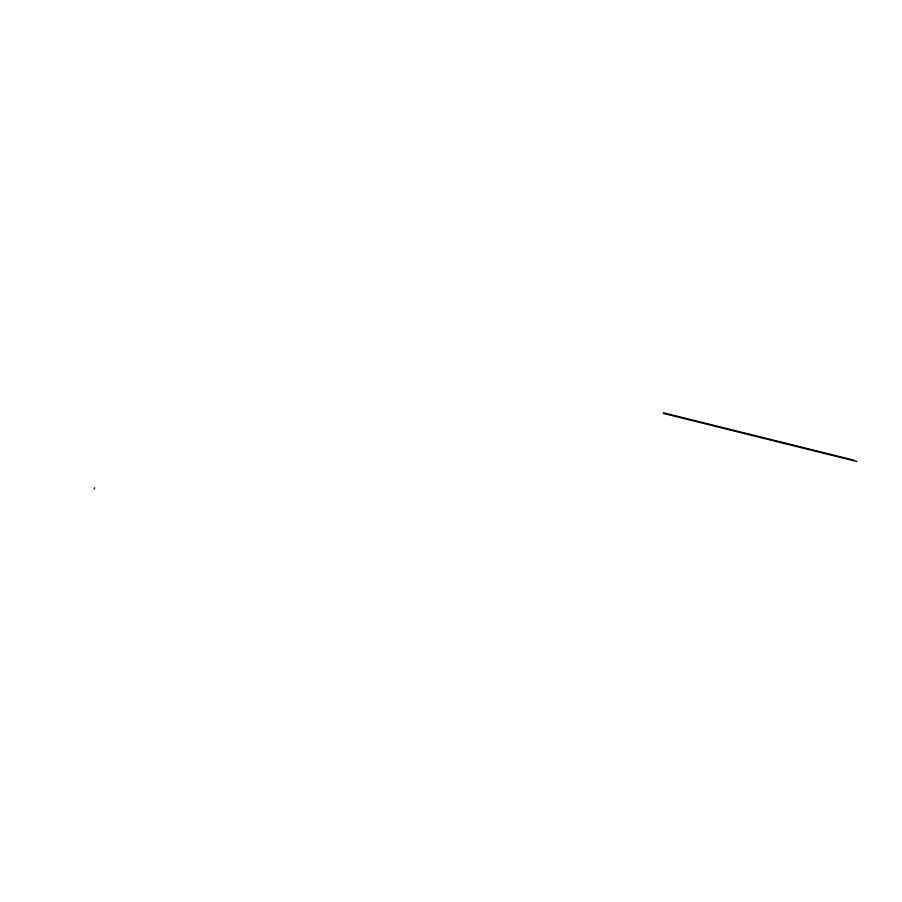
<?xml version="1.0" encoding="UTF-8"?>
<svg xmlns="http://www.w3.org/2000/svg" width="902" height="902" viewBox="0 0 902 902"><rect width="100%" height="100%" fill="white"/><g stroke="black" fill="none" stroke-linecap="round" stroke-linejoin="round"><path stroke-width="1.35" d="M94.169 488.963L94.563 487.802M853.382 460.64L853.585 460.065L663.511 412.834L663.308 413.409L856.9 461.52"/></g></svg>
